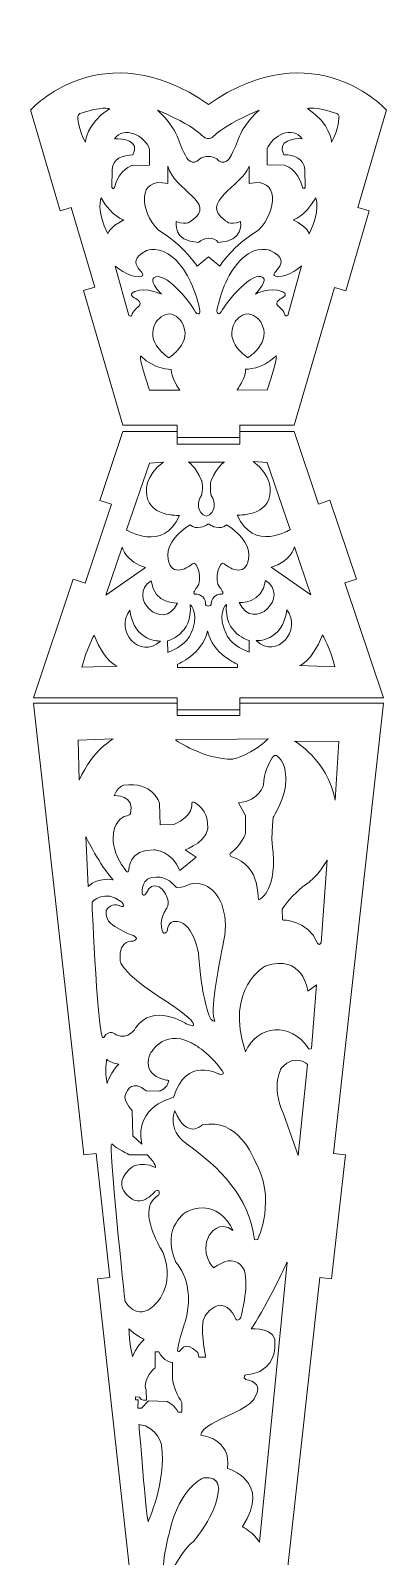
# Model space of a CAD drawing. Header units: centimetres. Extents: x -54.5 to 38.7, y -20.3 to 35.1.
# Drawn here: x -54.53 to -45.98, y -1.64 to 35.05 of the extents above; entities that cross this region are included whole.
import ezdxf

# ---------------------------------------------------------------- set-up
doc = ezdxf.new("R2010")
doc.units = ezdxf.units.CM
doc.header["$MEASUREMENT"] = 0
doc.layers.add('Layer 1', color=7, linetype='Continuous')

msp = doc.modelspace()

# ---------------------------------------------------------------- linework, layer by layer
at = {"layer": 'Layer 1', "color": 142, "lineweight": 9}
for points, knots in [([(-48.19738, 25.55977), (-48.19738, 25.55977), (-47.22578, 28.87541), (-47.22578, 28.87541), (-47.22578, 28.87541), (-47.22578, 28.87541), (-46.95276, 28.79447), (-46.95276, 28.79447), (-46.95276, 28.79447), (-46.95276, 28.79447), (-46.39033, 30.71378), (-46.39033, 30.71378), (-46.39033, 30.71378), (-46.39033, 30.71378), (-46.66331, 30.79491), (-46.66331, 30.79491), (-46.66331, 30.79491), (-46.66331, 30.79491), (-45.97546, 33.14224), (-45.97546, 33.14224), (-45.97546, 33.14224), (-45.97546, 33.14224), (-47.70485, 35.05252), (-50.25433, 33.27737), (-50.25433, 33.27737), (-52.80382, 35.05252), (-54.53319, 33.14224), (-54.53319, 33.14224), (-54.53319, 33.14224), (-54.53319, 33.14224), (-53.82281, 30.718), (-53.82281, 30.718), (-53.82281, 30.718), (-53.82281, 30.718), (-53.55344, 30.79806), (-53.55344, 30.79806), (-53.55344, 30.79806), (-53.55344, 30.79806), (-52.99096, 28.87855), (-52.99096, 28.87855), (-52.99096, 28.87855), (-52.99096, 28.87855), (-53.26038, 28.79868), (-53.26038, 28.79868), (-53.26038, 28.79868), (-53.26038, 28.79868), (-52.31128, 25.55977), (-52.31128, 25.55977), (-52.31128, 25.55977), (-52.31128, 25.55977), (-51.00432, 25.55977), (-51.00432, 25.55977), (-51.00432, 25.55977), (-51.00432, 25.55977), (-51.00432, 25.26977), (-51.00432, 25.26977), (-51.00432, 25.26977), (-51.00432, 25.26977), (-49.50432, 25.26977), (-49.50432, 25.26977), (-49.50432, 25.26977), (-49.50432, 25.26977), (-49.50432, 25.55977), (-49.50432, 25.55977), (-49.50432, 25.55977), (-49.50432, 25.55977), (-48.19738, 25.55977), (-48.19738, 25.55977)], [0, 0, 0, 0, 0.05555556, 0.05555556, 0.05555556, 0.05555556, 0.11111111, 0.11111111, 0.11111111, 0.11111111, 0.16666667, 0.16666667, 0.16666667, 0.16666667, 0.22222222, 0.22222222, 0.22222222, 0.22222222, 0.27777778, 0.27777778, 0.27777778, 0.27777778, 0.33333333, 0.33333333, 0.33333333, 0.33333333, 0.38888889, 0.38888889, 0.38888889, 0.38888889, 0.44444444, 0.44444444, 0.44444444, 0.44444444, 0.5, 0.5, 0.5, 0.5, 0.55555556, 0.55555556, 0.55555556, 0.55555556, 0.61111111, 0.61111111, 0.61111111, 0.61111111, 0.66666667, 0.66666667, 0.66666667, 0.66666667, 0.72222222, 0.72222222, 0.72222222, 0.72222222, 0.77777778, 0.77777778, 0.77777778, 0.77777778, 0.83333333, 0.83333333, 0.83333333, 0.83333333, 0.88888889, 0.88888889, 0.88888889, 0.88888889, 1, 1, 1, 1]), ([(-53.21479, 32.36741), (-53.21479, 32.36741), (-53.2041, 32.80121), (-52.63683, 33.17164), (-52.63683, 33.17164), (-52.63683, 33.17164), (-52.8161, 33.23986), (-53.33787, 33.05465), (-53.33787, 33.05465), (-53.33787, 33.05465), (-53.37534, 33.06196), (-53.39674, 32.98154), (-53.39674, 32.98154), (-53.39674, 32.98154), (-53.39407, 32.66715), (-53.21479, 32.36741)], [0, 0, 0, 0, 0.2, 0.2, 0.2, 0.2, 0.4, 0.4, 0.4, 0.4, 0.6, 0.6, 0.6, 0.6, 1, 1, 1, 1]), ([(-50.25831, 32.45433), (-50.08381, 32.44948), (-50.21269, 32.63326), (-49.04004, 33.13944), (-49.04004, 33.13944), (-49.6036, 32.59504), (-49.49059, 32.40725), (-49.74644, 31.98297), (-49.74644, 31.98297), (-49.74644, 31.98297), (-49.88558, 31.76851), (-50.05683, 31.96835), (-50.05683, 31.96835), (-50.15654, 32.03905), (-50.36468, 32.04435), (-50.46191, 31.96835), (-50.46191, 31.96835), (-50.63315, 31.76851), (-50.7723, 31.98297), (-50.7723, 31.98297), (-50.7723, 31.98297), (-51.02815, 32.40725), (-50.91514, 32.59504), (-51.4787, 33.13944), (-51.4787, 33.13944), (-50.30605, 32.63326), (-50.44815, 32.45961), (-50.25831, 32.45433)], [0, 0, 0, 0, 0.125, 0.125, 0.125, 0.125, 0.25, 0.25, 0.25, 0.25, 0.375, 0.375, 0.375, 0.375, 0.5, 0.5, 0.5, 0.5, 0.625, 0.625, 0.625, 0.625, 0.75, 0.75, 0.75, 0.75, 1, 1, 1, 1]), ([(-47.29845, 32.37097), (-47.29845, 32.37097), (-47.30915, 32.80476), (-47.87642, 33.1752), (-47.87642, 33.1752), (-47.87642, 33.1752), (-47.69715, 33.24342), (-47.17537, 33.05821), (-47.17537, 33.05821), (-47.17537, 33.05821), (-47.13791, 33.06552), (-47.1165, 32.9851), (-47.1165, 32.9851), (-47.1165, 32.9851), (-47.11917, 32.67071), (-47.29845, 32.37097)], [0, 0, 0, 0, 0.2, 0.2, 0.2, 0.2, 0.4, 0.4, 0.4, 0.4, 0.6, 0.6, 0.6, 0.6, 1, 1, 1, 1]), ([(-52.5793, 31.27762), (-52.5793, 31.27762), (-52.57395, 31.70899), (-52.57395, 31.70899), (-52.57395, 31.70899), (-52.55007, 31.96712), (-52.32157, 32.06289), (-52.07226, 32.06054), (-52.07226, 32.06054), (-51.88374, 32.4061), (-52.33294, 32.46596), (-52.51238, 32.44678), (-52.51238, 32.44678), (-52.28014, 32.77082), (-51.79583, 32.53221), (-51.66952, 32.20064), (-51.66952, 32.20064), (-51.66952, 32.20064), (-51.66952, 31.81558), (-51.66952, 31.81558), (-51.66952, 31.81558), (-51.66952, 31.81558), (-52.08426, 31.81071), (-52.08426, 31.81071), (-52.08426, 31.81071), (-52.08426, 31.81071), (-52.40803, 31.72542), (-52.51773, 31.27943), (-52.51773, 31.27943), (-52.51773, 31.27943), (-52.54433, 31.21832), (-52.5793, 31.27762)], [0, 0, 0, 0, 0.11111111, 0.11111111, 0.11111111, 0.11111111, 0.22222222, 0.22222222, 0.22222222, 0.22222222, 0.33333333, 0.33333333, 0.33333333, 0.33333333, 0.44444444, 0.44444444, 0.44444444, 0.44444444, 0.55555556, 0.55555556, 0.55555556, 0.55555556, 0.66666667, 0.66666667, 0.66666667, 0.66666667, 0.77777778, 0.77777778, 0.77777778, 0.77777778, 1, 1, 1, 1]), ([(-47.93395, 31.28118), (-47.93395, 31.28118), (-47.9393, 31.71255), (-47.9393, 31.71255), (-47.9393, 31.71255), (-47.96317, 31.97068), (-48.19168, 32.06644), (-48.44099, 32.0641), (-48.44099, 32.0641), (-48.62951, 32.40966), (-48.18031, 32.46952), (-48.00087, 32.45034), (-48.00087, 32.45034), (-48.23311, 32.77438), (-48.71742, 32.53577), (-48.84373, 32.2042), (-48.84373, 32.2042), (-48.84373, 32.2042), (-48.84373, 31.81914), (-48.84373, 31.81914), (-48.84373, 31.81914), (-48.84373, 31.81914), (-48.42899, 31.81427), (-48.42899, 31.81427), (-48.42899, 31.81427), (-48.42899, 31.81427), (-48.10522, 31.72898), (-47.99552, 31.28299), (-47.99552, 31.28299), (-47.99552, 31.28299), (-47.96891, 31.22188), (-47.93395, 31.28118)], [0, 0, 0, 0, 0.11111111, 0.11111111, 0.11111111, 0.11111111, 0.22222222, 0.22222222, 0.22222222, 0.22222222, 0.33333333, 0.33333333, 0.33333333, 0.33333333, 0.44444444, 0.44444444, 0.44444444, 0.44444444, 0.55555556, 0.55555556, 0.55555556, 0.55555556, 0.66666667, 0.66666667, 0.66666667, 0.66666667, 0.77777778, 0.77777778, 0.77777778, 0.77777778, 1, 1, 1, 1]), ([(-50.49272, 29.95551), (-51.12956, 29.97988), (-51.02787, 30.45754), (-51.02787, 30.45754), (-51.02787, 30.45754), (-50.75493, 30.3503), (-50.65862, 30.48678), (-50.65862, 30.48678), (-50.65862, 30.48678), (-50.02994, 30.91026), (-51.07907, 31.19984), (-51.23258, 31.78819), (-51.23258, 31.78819), (-51.23258, 31.78819), (-51.23258, 31.37083), (-51.23258, 31.37083), (-51.23258, 31.37083), (-51.97479, 31.55415), (-51.91112, 30.71099), (-51.46007, 30.25224), (-51.46007, 30.25224), (-50.84464, 29.88667), (-50.52888, 29.38708), (-50.52888, 29.38708), (-50.52888, 29.38708), (-50.52888, 29.38708), (-50.25663, 29.60886), (-50.25663, 29.60886), (-50.25663, 29.60886), (-50.25663, 29.60886), (-49.98353, 29.38708), (-49.98353, 29.38708), (-49.98353, 29.38708), (-49.98353, 29.38708), (-49.66778, 29.88667), (-49.05235, 30.25224), (-49.05235, 30.25224), (-48.6013, 30.71099), (-48.5376, 31.55416), (-49.27984, 31.37083), (-49.27984, 31.37083), (-49.27984, 31.37083), (-49.27984, 31.78819), (-49.27984, 31.78819), (-49.27984, 31.78819), (-49.46575, 31.2982), (-50.49047, 30.9287), (-49.8538, 30.48678), (-49.8538, 30.48678), (-49.8538, 30.48678), (-49.75748, 30.3503), (-49.48455, 30.45754), (-49.48455, 30.45754), (-49.48455, 30.45754), (-49.38286, 29.97988), (-50.0197, 29.95551), (-50.0197, 29.95551), (-50.1061, 30.10287), (-50.38286, 30.07773), (-50.49272, 29.95551)], [0, 0, 0, 0, 0.0625, 0.0625, 0.0625, 0.0625, 0.125, 0.125, 0.125, 0.125, 0.1875, 0.1875, 0.1875, 0.1875, 0.25, 0.25, 0.25, 0.25, 0.3125, 0.3125, 0.3125, 0.3125, 0.375, 0.375, 0.375, 0.375, 0.4375, 0.4375, 0.4375, 0.4375, 0.5, 0.5, 0.5, 0.5, 0.5625, 0.5625, 0.5625, 0.5625, 0.625, 0.625, 0.625, 0.625, 0.6875, 0.6875, 0.6875, 0.6875, 0.75, 0.75, 0.75, 0.75, 0.8125, 0.8125, 0.8125, 0.8125, 0.875, 0.875, 0.875, 0.875, 1, 1, 1, 1]), ([(-52.29226, 30.4969), (-52.29226, 30.4969), (-52.55983, 30.55539), (-52.83811, 31.02818), (-52.83811, 31.02818), (-52.83811, 31.02818), (-52.95985, 30.71739), (-52.67621, 30.16418), (-52.67621, 30.16418), (-52.67621, 30.16418), (-52.65481, 30.31529), (-52.29226, 30.4969)], [0, 0, 0, 0, 0.25, 0.25, 0.25, 0.25, 0.5, 0.5, 0.5, 0.5, 1, 1, 1, 1]), ([(-48.22098, 30.50046), (-48.22098, 30.50046), (-47.95342, 30.55895), (-47.67513, 31.03174), (-47.67513, 31.03174), (-47.67513, 31.03174), (-47.5534, 30.72095), (-47.83704, 30.16774), (-47.83704, 30.16774), (-47.83704, 30.16774), (-47.85844, 30.31885), (-48.22098, 30.50046)], [0, 0, 0, 0, 0.25, 0.25, 0.25, 0.25, 0.5, 0.5, 0.5, 0.5, 1, 1, 1, 1]), ([(-52.16922, 28.19891), (-52.16922, 28.19891), (-52.49566, 29.38818), (-52.49566, 29.38818), (-52.49566, 29.38818), (-52.49566, 29.38818), (-52.19063, 29.12499), (-51.9284, 29.12986), (-51.9284, 29.12986), (-51.56605, 29.17039), (-52.39584, 29.44412), (-51.74376, 29.75987), (-51.74376, 29.75987), (-51.74376, 29.75987), (-51.42801, 29.89271), (-51.08552, 29.58077), (-51.08552, 29.58077), (-50.74302, 29.26883), (-50.545, 28.74123), (-50.45938, 28.31718), (-50.45938, 28.31718), (-50.45938, 28.31718), (-50.45936, 28.16607), (-50.5664, 28.28306), (-50.5664, 28.28306), (-50.69273, 28.54194), (-51.34027, 29.30274), (-51.56713, 29.10678), (-51.56713, 29.10678), (-51.56713, 29.10678), (-51.70627, 29.05317), (-51.38518, 28.71198), (-51.38518, 28.71198), (-51.38518, 28.71198), (-51.74967, 28.89585), (-52.02201, 28.77535), (-52.02201, 28.77535), (-52.02201, 28.77535), (-52.20396, 28.72172), (-52.03807, 28.62424), (-52.03807, 28.62424), (-52.03807, 28.62424), (-51.81332, 28.517), (-51.93105, 28.4244), (-51.93105, 28.4244), (-51.93105, 28.4244), (-52.09159, 28.29282), (-52.09694, 28.20995), (-52.09694, 28.20995), (-52.09694, 28.20995), (-52.12503, 28.16366), (-52.16922, 28.19891)], [0, 0, 0, 0, 0.07142857, 0.07142857, 0.07142857, 0.07142857, 0.14285714, 0.14285714, 0.14285714, 0.14285714, 0.21428571, 0.21428571, 0.21428571, 0.21428571, 0.28571429, 0.28571429, 0.28571429, 0.28571429, 0.35714286, 0.35714286, 0.35714286, 0.35714286, 0.42857143, 0.42857143, 0.42857143, 0.42857143, 0.5, 0.5, 0.5, 0.5, 0.57142857, 0.57142857, 0.57142857, 0.57142857, 0.64285714, 0.64285714, 0.64285714, 0.64285714, 0.71428571, 0.71428571, 0.71428571, 0.71428571, 0.78571429, 0.78571429, 0.78571429, 0.78571429, 0.85714286, 0.85714286, 0.85714286, 0.85714286, 1, 1, 1, 1]), ([(-48.34403, 28.20247), (-48.34403, 28.20247), (-48.01759, 29.39174), (-48.01759, 29.39174), (-48.01759, 29.39174), (-48.01759, 29.39174), (-48.32262, 29.12855), (-48.58485, 29.13342), (-48.58485, 29.13342), (-48.9472, 29.17395), (-48.11741, 29.44768), (-48.76949, 29.76343), (-48.76949, 29.76343), (-48.76949, 29.76343), (-49.08524, 29.89627), (-49.42773, 29.58433), (-49.42773, 29.58433), (-49.77023, 29.27239), (-49.96824, 28.74479), (-50.05387, 28.32074), (-50.05387, 28.32074), (-50.05387, 28.32074), (-50.05389, 28.16963), (-49.94685, 28.28661), (-49.94685, 28.28661), (-49.82052, 28.5455), (-49.17298, 29.3063), (-48.94612, 29.11034), (-48.94612, 29.11034), (-48.94612, 29.11034), (-48.80698, 29.05672), (-49.12807, 28.71554), (-49.12807, 28.71554), (-49.12807, 28.71554), (-48.76358, 28.89941), (-48.49123, 28.77891), (-48.49123, 28.77891), (-48.49123, 28.77891), (-48.30928, 28.72528), (-48.47518, 28.6278), (-48.47518, 28.6278), (-48.47518, 28.6278), (-48.69993, 28.52056), (-48.5822, 28.42796), (-48.5822, 28.42796), (-48.5822, 28.42796), (-48.42166, 28.29637), (-48.41631, 28.21351), (-48.41631, 28.21351), (-48.41631, 28.21351), (-48.38821, 28.16722), (-48.34403, 28.20247)], [0, 0, 0, 0, 0.07142857, 0.07142857, 0.07142857, 0.07142857, 0.14285714, 0.14285714, 0.14285714, 0.14285714, 0.21428571, 0.21428571, 0.21428571, 0.21428571, 0.28571429, 0.28571429, 0.28571429, 0.28571429, 0.35714286, 0.35714286, 0.35714286, 0.35714286, 0.42857143, 0.42857143, 0.42857143, 0.42857143, 0.5, 0.5, 0.5, 0.5, 0.57142857, 0.57142857, 0.57142857, 0.57142857, 0.64285714, 0.64285714, 0.64285714, 0.64285714, 0.71428571, 0.71428571, 0.71428571, 0.71428571, 0.78571429, 0.78571429, 0.78571429, 0.78571429, 0.85714286, 0.85714286, 0.85714286, 0.85714286, 1, 1, 1, 1]), ([(-51.20901, 28.23953), (-51.40166, 28.21273), (-51.51683, 28.04334), (-51.51683, 28.04334), (-51.51683, 28.04334), (-51.80581, 27.54618), (-51.20704, 27.18477), (-51.20704, 27.18477), (-51.20704, 27.18477), (-51.20704, 27.18477), (-50.6083, 27.54618), (-50.89728, 28.04334), (-50.89728, 28.04334), (-50.89728, 28.04334), (-51.01635, 28.23467), (-51.20901, 28.23953)], [0, 0, 0, 0, 0.2, 0.2, 0.2, 0.2, 0.4, 0.4, 0.4, 0.4, 0.6, 0.6, 0.6, 0.6, 1, 1, 1, 1]), ([(-49.30424, 28.24309), (-49.11159, 28.21628), (-48.99642, 28.0469), (-48.99642, 28.0469), (-48.99642, 28.0469), (-48.70744, 27.54974), (-49.30621, 27.18833), (-49.30621, 27.18833), (-49.30621, 27.18833), (-49.30621, 27.18833), (-49.90494, 27.54974), (-49.61597, 28.0469), (-49.61597, 28.0469), (-49.61597, 28.0469), (-49.49689, 28.23822), (-49.30424, 28.24309)], [0, 0, 0, 0, 0.2, 0.2, 0.2, 0.2, 0.4, 0.4, 0.4, 0.4, 0.6, 0.6, 0.6, 0.6, 1, 1, 1, 1]), ([(-51.1509, 26.90455), (-51.1509, 26.90455), (-51.55904, 26.89482), (-51.87478, 27.22138), (-51.87478, 27.22138), (-51.87478, 27.22138), (-51.97646, 27.31528), (-51.67143, 26.40383), (-51.67143, 26.40383), (-51.67143, 26.40383), (-50.94296, 26.40801), (-50.94296, 26.40801), (-50.94296, 26.40801), (-50.94296, 26.40801), (-51.16361, 26.69559), (-51.1509, 26.90455)], [0, 0, 0, 0, 0.2, 0.2, 0.2, 0.2, 0.4, 0.4, 0.4, 0.4, 0.6, 0.6, 0.6, 0.6, 1, 1, 1, 1]), ([(-49.36235, 26.90811), (-49.36235, 26.90811), (-48.95421, 26.89838), (-48.63846, 27.22494), (-48.63846, 27.22494), (-48.63846, 27.22494), (-48.53679, 27.31884), (-48.84182, 26.40739), (-48.84182, 26.40739), (-48.84182, 26.40739), (-49.57029, 26.41157), (-49.57029, 26.41157), (-49.57029, 26.41157), (-49.57029, 26.41157), (-49.34964, 26.69914), (-49.36235, 26.90811)], [0, 0, 0, 0, 0.2, 0.2, 0.2, 0.2, 0.4, 0.4, 0.4, 0.4, 0.6, 0.6, 0.6, 0.6, 1, 1, 1, 1]), ([(-46.0475, 19.01056), (-46.0475, 19.01056), (-46.97418, 21.7687), (-46.97418, 21.7687), (-46.97418, 21.7687), (-46.97418, 21.7687), (-46.7001, 21.8603), (-46.7001, 21.8603), (-46.7001, 21.8603), (-46.7001, 21.8603), (-47.33657, 23.75639), (-47.33657, 23.75639), (-47.33657, 23.75639), (-47.33657, 23.75639), (-47.61114, 23.6645), (-47.61114, 23.6645), (-47.61114, 23.6645), (-47.61114, 23.6645), (-48.19697, 25.40815), (-48.19697, 25.40815), (-48.19697, 25.40815), (-48.19697, 25.40815), (-49.50432, 25.40815), (-49.50432, 25.40815), (-49.50432, 25.40815), (-49.50432, 25.40815), (-49.50432, 25.1102), (-49.50432, 25.1102), (-49.50432, 25.1102), (-49.50432, 25.1102), (-51.00432, 25.1102), (-51.00432, 25.1102), (-51.00432, 25.1102), (-51.00432, 25.1102), (-51.00432, 25.40815), (-51.00432, 25.40815), (-51.00432, 25.40815), (-51.00432, 25.40815), (-52.31167, 25.40815), (-52.31167, 25.40815), (-52.31167, 25.40815), (-52.31167, 25.40815), (-52.86705, 23.75516), (-52.86705, 23.75516), (-52.86705, 23.75516), (-52.86705, 23.75516), (-52.58292, 23.66007), (-52.58292, 23.66007), (-52.58292, 23.66007), (-52.58292, 23.66007), (-53.21983, 21.76426), (-53.21983, 21.76426), (-53.21983, 21.76426), (-53.21983, 21.76426), (-53.50404, 21.85925), (-53.50404, 21.85925), (-53.50404, 21.85925), (-53.50404, 21.85925), (-54.46115, 19.01056), (-54.46115, 19.01056), (-54.46115, 19.01056), (-54.46115, 19.01056), (-51.00432, 19.01056), (-51.00432, 19.01056), (-51.00432, 19.01056), (-51.00432, 19.01056), (-51.00432, 18.71656), (-51.00432, 18.71656), (-51.00432, 18.71656), (-51.00432, 18.71656), (-49.50432, 18.71656), (-49.50432, 18.71656), (-49.50432, 18.71656), (-49.50432, 18.71656), (-49.50432, 19.01056), (-49.50432, 19.01056), (-49.50432, 19.01056), (-49.50432, 19.01056), (-46.0475, 19.01056), (-46.0475, 19.01056)], [0, 0, 0, 0, 0.04761905, 0.04761905, 0.04761905, 0.04761905, 0.0952381, 0.0952381, 0.0952381, 0.0952381, 0.14285714, 0.14285714, 0.14285714, 0.14285714, 0.19047619, 0.19047619, 0.19047619, 0.19047619, 0.23809524, 0.23809524, 0.23809524, 0.23809524, 0.28571429, 0.28571429, 0.28571429, 0.28571429, 0.33333333, 0.33333333, 0.33333333, 0.33333333, 0.38095238, 0.38095238, 0.38095238, 0.38095238, 0.42857143, 0.42857143, 0.42857143, 0.42857143, 0.47619048, 0.47619048, 0.47619048, 0.47619048, 0.52380952, 0.52380952, 0.52380952, 0.52380952, 0.57142857, 0.57142857, 0.57142857, 0.57142857, 0.61904762, 0.61904762, 0.61904762, 0.61904762, 0.66666667, 0.66666667, 0.66666667, 0.66666667, 0.71428571, 0.71428571, 0.71428571, 0.71428571, 0.76190476, 0.76190476, 0.76190476, 0.76190476, 0.80952381, 0.80952381, 0.80952381, 0.80952381, 0.85714286, 0.85714286, 0.85714286, 0.85714286, 0.9047619, 0.9047619, 0.9047619, 0.9047619, 1, 1, 1, 1]), ([(-52.2251, 23.0433), (-52.2251, 23.0433), (-51.33991, 22.48909), (-50.94915, 23.39255), (-50.94915, 23.39255), (-50.94915, 23.39255), (-51.74661, 23.34699), (-51.74661, 23.97714), (-51.74661, 23.97714), (-51.74661, 23.97714), (-51.79244, 24.34165), (-51.33789, 24.6757), (-51.33789, 24.6757), (-51.33789, 24.6757), (-51.67283, 24.65293), (-51.67283, 24.65293), (-51.67283, 24.65293), (-51.67283, 24.65293), (-52.2251, 23.0433), (-52.2251, 23.0433)], [0, 0, 0, 0, 0.16666667, 0.16666667, 0.16666667, 0.16666667, 0.33333333, 0.33333333, 0.33333333, 0.33333333, 0.5, 0.5, 0.5, 0.5, 0.66666667, 0.66666667, 0.66666667, 0.66666667, 1, 1, 1, 1]), ([(-50.30513, 23.37194), (-50.08087, 23.45027), (-50.06893, 23.70601), (-50.1915, 23.86905), (-50.1915, 23.86905), (-50.23297, 24.14237), (-50.1915, 24.23044), (-50.1915, 24.23044), (-50.1915, 24.23044), (-50.04795, 24.59183), (-49.86613, 24.67686), (-49.86613, 24.67686), (-49.86613, 24.67686), (-49.86613, 24.67686), (-50.74495, 24.67686), (-50.74495, 24.67686), (-50.74495, 24.67686), (-50.74495, 24.67686), (-50.56313, 24.59183), (-50.41958, 24.23044), (-50.41958, 24.23044), (-50.41958, 24.23044), (-50.37812, 24.14237), (-50.41958, 23.86905), (-50.41958, 23.86905), (-50.54216, 23.70601), (-50.5294, 23.45027), (-50.30513, 23.37194)], [0, 0, 0, 0, 0.125, 0.125, 0.125, 0.125, 0.25, 0.25, 0.25, 0.25, 0.375, 0.375, 0.375, 0.375, 0.5, 0.5, 0.5, 0.5, 0.625, 0.625, 0.625, 0.625, 0.75, 0.75, 0.75, 0.75, 1, 1, 1, 1]), ([(-48.29076, 23.05317), (-48.29076, 23.05317), (-49.17594, 22.49897), (-49.56671, 23.40242), (-49.56671, 23.40242), (-49.56671, 23.40242), (-48.76924, 23.35686), (-48.76924, 23.98701), (-48.76924, 23.98701), (-48.76924, 23.98701), (-48.72342, 24.35152), (-49.17797, 24.68557), (-49.17797, 24.68557), (-49.17797, 24.68557), (-48.84303, 24.6628), (-48.84303, 24.6628), (-48.84303, 24.6628), (-48.84303, 24.6628), (-48.29076, 23.05317), (-48.29076, 23.05317)], [0, 0, 0, 0, 0.16666667, 0.16666667, 0.16666667, 0.16666667, 0.33333333, 0.33333333, 0.33333333, 0.33333333, 0.5, 0.5, 0.5, 0.5, 0.66666667, 0.66666667, 0.66666667, 0.66666667, 1, 1, 1, 1]), ([(-50.18631, 21.27823), (-50.18631, 21.47867), (-49.97897, 21.49688), (-49.97897, 21.49688), (-49.97897, 21.49688), (-49.82267, 21.48777), (-49.98215, 21.66088), (-49.98215, 21.66088), (-49.98215, 21.66088), (-50.13596, 21.84012), (-49.98566, 22.33257), (-49.87436, 22.23044), (-49.87436, 22.23044), (-49.73969, 22.10689), (-49.30224, 21.88305), (-49.28417, 22.43975), (-49.28417, 22.43975), (-49.27529, 22.71328), (-49.54403, 23.00369), (-49.81788, 23.16716), (-49.81788, 23.16716), (-49.96462, 23.02139), (-50.21024, 23.15804), (-50.21024, 23.15804), (-50.21024, 23.15804), (-50.21024, 23.15804), (-50.25092, 23.22599), (-50.30493, 23.15804), (-50.30493, 23.15804), (-50.30493, 23.15804), (-50.55055, 23.02139), (-50.69728, 23.16716), (-50.69728, 23.16716), (-50.97114, 23.00369), (-51.23988, 22.71328), (-51.231, 22.43975), (-51.231, 22.43975), (-51.21292, 21.88305), (-50.77548, 22.10689), (-50.64081, 22.23044), (-50.64081, 22.23044), (-50.52951, 22.33257), (-50.37921, 21.84012), (-50.53302, 21.66088), (-50.53302, 21.66088), (-50.53302, 21.66088), (-50.6925, 21.48777), (-50.5362, 21.49688), (-50.5362, 21.49688), (-50.5362, 21.49688), (-50.32886, 21.47867), (-50.32886, 21.27823), (-50.32886, 21.27823), (-50.34775, 21.1883), (-50.16754, 21.18888), (-50.18631, 21.27823)], [0, 0, 0, 0, 0.06666667, 0.06666667, 0.06666667, 0.06666667, 0.13333333, 0.13333333, 0.13333333, 0.13333333, 0.2, 0.2, 0.2, 0.2, 0.26666667, 0.26666667, 0.26666667, 0.26666667, 0.33333333, 0.33333333, 0.33333333, 0.33333333, 0.4, 0.4, 0.4, 0.4, 0.46666667, 0.46666667, 0.46666667, 0.46666667, 0.53333333, 0.53333333, 0.53333333, 0.53333333, 0.6, 0.6, 0.6, 0.6, 0.66666667, 0.66666667, 0.66666667, 0.66666667, 0.73333333, 0.73333333, 0.73333333, 0.73333333, 0.8, 0.8, 0.8, 0.8, 0.86666667, 0.86666667, 0.86666667, 0.86666667, 1, 1, 1, 1]), ([(-52.72351, 21.47172), (-52.72351, 21.47172), (-52.32877, 22.62573), (-52.32877, 22.62573), (-52.32877, 22.62573), (-52.32877, 22.62573), (-52.23308, 22.2575), (-51.76655, 22.13982), (-51.76655, 22.13982), (-51.76655, 22.13982), (-52.72351, 21.47172), (-52.72351, 21.47172)], [0, 0, 0, 0, 0.25, 0.25, 0.25, 0.25, 0.5, 0.5, 0.5, 0.5, 1, 1, 1, 1]), ([(-47.79235, 21.4816), (-47.79235, 21.4816), (-48.18709, 22.6356), (-48.18709, 22.6356), (-48.18709, 22.6356), (-48.18709, 22.6356), (-48.28278, 22.26737), (-48.7493, 22.1497), (-48.7493, 22.1497), (-48.7493, 22.1497), (-47.79235, 21.4816), (-47.79235, 21.4816)], [0, 0, 0, 0, 0.25, 0.25, 0.25, 0.25, 0.5, 0.5, 0.5, 0.5, 1, 1, 1, 1]), ([(-51.0006, 21.28613), (-51.0006, 21.28613), (-51.56119, 21.2441), (-51.63296, 21.82109), (-51.63296, 21.82109), (-52.23121, 21.44487), (-51.3544, 20.54673), (-51.0006, 21.28613)], [0, 0, 0, 0, 0.33333333, 0.33333333, 0.33333333, 0.33333333, 1, 1, 1, 1]), ([(-49.51525, 21.296), (-49.51525, 21.296), (-48.95467, 21.25397), (-48.8829, 21.83096), (-48.8829, 21.83096), (-48.28465, 21.45474), (-49.16145, 20.5566), (-49.51525, 21.296)], [0, 0, 0, 0, 0.33333333, 0.33333333, 0.33333333, 0.33333333, 1, 1, 1, 1]), ([(-51.40811, 20.37314), (-51.40811, 20.37314), (-52.0429, 20.32758), (-52.14498, 21.11413), (-52.14498, 21.11413), (-52.51823, 20.63406), (-51.90767, 19.90294), (-51.40811, 20.37314)], [0, 0, 0, 0, 0.33333333, 0.33333333, 0.33333333, 0.33333333, 1, 1, 1, 1]), ([(-51.23585, 20.09677), (-51.23585, 20.09677), (-51.24223, 20.37616), (-51.24223, 20.37616), (-51.24223, 20.37616), (-51.24223, 20.37616), (-50.63298, 20.52194), (-50.69358, 21.2447), (-50.69358, 21.2447), (-50.69358, 21.2447), (-50.42881, 21.01087), (-50.71909, 20.46727), (-50.71909, 20.46727), (-50.71909, 20.46727), (-50.86902, 20.22736), (-51.23585, 20.09677)], [0, 0, 0, 0, 0.2, 0.2, 0.2, 0.2, 0.4, 0.4, 0.4, 0.4, 0.6, 0.6, 0.6, 0.6, 1, 1, 1, 1]), ([(-49.28, 20.10664), (-49.28, 20.10664), (-49.27362, 20.38603), (-49.27362, 20.38603), (-49.27362, 20.38603), (-49.27362, 20.38603), (-49.88288, 20.53181), (-49.82227, 21.25458), (-49.82227, 21.25458), (-49.82227, 21.25458), (-50.08705, 21.02074), (-49.79676, 20.47714), (-49.79676, 20.47714), (-49.79676, 20.47714), (-49.64683, 20.23723), (-49.28, 20.10664)], [0, 0, 0, 0, 0.2, 0.2, 0.2, 0.2, 0.4, 0.4, 0.4, 0.4, 0.6, 0.6, 0.6, 0.6, 1, 1, 1, 1]), ([(-49.10774, 20.38301), (-49.10774, 20.38301), (-48.47295, 20.33745), (-48.37087, 21.124), (-48.37087, 21.124), (-47.99763, 20.64393), (-48.60818, 19.91281), (-49.10774, 20.38301)], [0, 0, 0, 0, 0.33333333, 0.33333333, 0.33333333, 0.33333333, 1, 1, 1, 1]), ([(-50.27724, 20.62085), (-50.15067, 20.04166), (-49.55756, 19.81691), (-49.55756, 19.81691), (-49.55756, 19.81691), (-49.55756, 19.81691), (-49.55756, 19.73312), (-49.55756, 19.73312), (-49.55756, 19.73312), (-49.55756, 19.73312), (-50.27813, 19.73408), (-50.27813, 19.73408), (-50.27813, 19.73408), (-50.27813, 19.73408), (-50.99744, 19.73312), (-50.99744, 19.73312), (-50.99744, 19.73312), (-50.99744, 19.73312), (-50.99744, 19.81691), (-50.99744, 19.81691), (-50.99744, 19.81691), (-50.99744, 19.81691), (-50.4038, 20.04166), (-50.27724, 20.62085)], [0, 0, 0, 0, 0.14285714, 0.14285714, 0.14285714, 0.14285714, 0.28571429, 0.28571429, 0.28571429, 0.28571429, 0.42857143, 0.42857143, 0.42857143, 0.42857143, 0.57142857, 0.57142857, 0.57142857, 0.57142857, 0.71428571, 0.71428571, 0.71428571, 0.71428571, 1, 1, 1, 1]), ([(-53.29767, 19.7407), (-53.29767, 19.7407), (-52.45237, 19.77107), (-52.45237, 19.77107), (-52.45237, 19.77107), (-52.45237, 19.77107), (-52.73944, 19.84698), (-53.00261, 20.51509), (-53.00261, 20.51509), (-53.00261, 20.51509), (-53.194, 20.17345), (-53.29767, 19.7407)], [0, 0, 0, 0, 0.25, 0.25, 0.25, 0.25, 0.5, 0.5, 0.5, 0.5, 1, 1, 1, 1]), ([(-47.21818, 19.75057), (-47.21818, 19.75057), (-48.06349, 19.78094), (-48.06349, 19.78094), (-48.06349, 19.78094), (-48.06349, 19.78094), (-47.77642, 19.85685), (-47.51325, 20.52497), (-47.51325, 20.52497), (-47.51325, 20.52497), (-47.32185, 20.18332), (-47.21818, 19.75057)], [0, 0, 0, 0, 0.25, 0.25, 0.25, 0.25, 0.5, 0.5, 0.5, 0.5, 1, 1, 1, 1]), ([(-52.92278, 5.03877), (-52.92278, 5.03877), (-52.62397, 5.07169), (-52.62397, 5.07169), (-52.62397, 5.07169), (-52.62397, 5.07169), (-52.95411, 8.05347), (-52.95411, 8.05347), (-52.95411, 8.05347), (-52.95411, 8.05347), (-53.25291, 8.02046), (-53.25291, 8.02046), (-53.25291, 8.02046), (-53.25291, 8.02046), (-54.46121, 18.88167), (-54.46121, 18.88167), (-54.46121, 18.88167), (-54.46121, 18.88167), (-51.00432, 18.88167), (-51.00432, 18.88167), (-51.00432, 18.88167), (-51.00432, 18.88167), (-51.00432, 18.58167), (-51.00432, 18.58167), (-51.00432, 18.58167), (-51.00432, 18.58167), (-49.50432, 18.58167), (-49.50432, 18.58167), (-49.50432, 18.58167), (-49.50432, 18.58167), (-49.50432, 18.88167), (-49.50432, 18.88167), (-49.50432, 18.88167), (-49.50432, 18.88167), (-46.04744, 18.88167), (-46.04744, 18.88167), (-46.04744, 18.88167), (-46.04744, 18.88167), (-47.24652, 8.05174), (-47.24652, 8.05174), (-47.24652, 8.05174), (-47.24652, 8.05174), (-46.96341, 8.02046), (-46.96341, 8.02046), (-46.96341, 8.02046), (-46.96341, 8.02046), (-47.29354, 5.03877), (-47.29354, 5.03877), (-47.29354, 5.03877), (-47.29354, 5.03877), (-47.57666, 5.06996), (-47.57666, 5.06996), (-47.57666, 5.06996), (-47.57666, 5.06996), (-48.77894, -5.78891), (-48.77894, -5.78891), (-48.77894, -5.78891), (-48.77894, -5.78891), (-49.50432, -5.78904), (-49.50432, -5.78904), (-49.50432, -5.78904), (-49.50432, -5.78904), (-49.50432, -6.01239), (-49.50432, -6.01239), (-49.50432, -6.01239), (-49.50432, -6.01239), (-51.00432, -6.01239), (-51.00432, -6.01239), (-51.00432, -6.01239), (-51.00432, -6.01239), (-51.00432, -5.78931), (-51.00432, -5.78931), (-51.00432, -5.78931), (-51.00432, -5.78931), (-51.72582, -5.78944), (-51.72582, -5.78944), (-51.72582, -5.78944), (-51.72582, -5.78944), (-52.92278, 5.03877), (-52.92278, 5.03877)], [0, 0, 0, 0, 0.04761905, 0.04761905, 0.04761905, 0.04761905, 0.0952381, 0.0952381, 0.0952381, 0.0952381, 0.14285714, 0.14285714, 0.14285714, 0.14285714, 0.19047619, 0.19047619, 0.19047619, 0.19047619, 0.23809524, 0.23809524, 0.23809524, 0.23809524, 0.28571429, 0.28571429, 0.28571429, 0.28571429, 0.33333333, 0.33333333, 0.33333333, 0.33333333, 0.38095238, 0.38095238, 0.38095238, 0.38095238, 0.42857143, 0.42857143, 0.42857143, 0.42857143, 0.47619048, 0.47619048, 0.47619048, 0.47619048, 0.52380952, 0.52380952, 0.52380952, 0.52380952, 0.57142857, 0.57142857, 0.57142857, 0.57142857, 0.61904762, 0.61904762, 0.61904762, 0.61904762, 0.66666667, 0.66666667, 0.66666667, 0.66666667, 0.71428571, 0.71428571, 0.71428571, 0.71428571, 0.76190476, 0.76190476, 0.76190476, 0.76190476, 0.80952381, 0.80952381, 0.80952381, 0.80952381, 0.85714286, 0.85714286, 0.85714286, 0.85714286, 0.9047619, 0.9047619, 0.9047619, 0.9047619, 1, 1, 1, 1]), ([(-53.35974, 17.02898), (-53.35974, 17.02898), (-53.39121, 17.99191), (-53.39121, 17.99191), (-53.39121, 17.99191), (-53.39121, 17.99191), (-52.53527, 18.02338), (-52.53527, 18.02338), (-52.53527, 18.02338), (-52.53527, 18.02338), (-53.03248, 17.77163), (-53.35974, 17.02898)], [0, 0, 0, 0, 0.25, 0.25, 0.25, 0.25, 0.5, 0.5, 0.5, 0.5, 1, 1, 1, 1]), ([(-48.82204, 18.01867), (-48.82204, 18.01867), (-51.05001, 17.99351), (-51.05001, 17.99351), (-51.05001, 17.99351), (-51.05001, 17.99351), (-50.35139, 17.51517), (-49.66539, 17.53406), (-49.66539, 17.53406), (-49.66539, 17.53406), (-49.18077, 17.65364), (-48.82204, 18.01867)], [0, 0, 0, 0, 0.25, 0.25, 0.25, 0.25, 0.5, 0.5, 0.5, 0.5, 1, 1, 1, 1]), ([(-49.03777, 14.15674), (-49.03777, 14.15674), (-48.63496, 14.3078), (-48.6979, 15.28961), (-48.6979, 15.28961), (-48.6979, 15.28961), (-48.76711, 15.5917), (-48.69787, 16.13296), (-48.69787, 16.13296), (-48.69787, 16.13296), (-48.38317, 16.65534), (-48.39577, 17.03296), (-48.39577, 17.03296), (-48.39577, 17.03296), (-48.3784, 17.41689), (-48.56407, 17.57423), (-48.56407, 17.57423), (-48.56407, 17.57423), (-48.65533, 17.69066), (-48.72456, 17.56164), (-48.72456, 17.56164), (-48.7938, 17.43262), (-48.91966, 17.22179), (-48.9354, 16.91025), (-48.9354, 16.91025), (-48.9354, 16.91025), (-49.02036, 16.53264), (-49.53015, 16.48228), (-49.53015, 16.48228), (-49.53015, 16.48228), (-49.36652, 16.17702), (-49.36652, 16.17702), (-49.36652, 16.17702), (-49.36652, 16.17702), (-49.3665, 15.74277), (-49.3665, 15.74277), (-49.3665, 15.74277), (-49.3665, 15.74277), (-49.45777, 15.47213), (-49.71266, 15.28332), (-49.71266, 15.28332), (-49.71266, 15.28332), (-49.77561, 15.26757), (-49.71896, 15.18891), (-49.71896, 15.18891), (-48.93373, 14.97358), (-49.10504, 14.08024), (-49.03777, 14.15674)], [0, 0, 0, 0, 0.07692308, 0.07692308, 0.07692308, 0.07692308, 0.15384615, 0.15384615, 0.15384615, 0.15384615, 0.23076923, 0.23076923, 0.23076923, 0.23076923, 0.30769231, 0.30769231, 0.30769231, 0.30769231, 0.38461538, 0.38461538, 0.38461538, 0.38461538, 0.46153846, 0.46153846, 0.46153846, 0.46153846, 0.53846154, 0.53846154, 0.53846154, 0.53846154, 0.61538462, 0.61538462, 0.61538462, 0.61538462, 0.69230769, 0.69230769, 0.69230769, 0.69230769, 0.76923077, 0.76923077, 0.76923077, 0.76923077, 0.84615385, 0.84615385, 0.84615385, 0.84615385, 1, 1, 1, 1]), ([(-47.21085, 16.54596), (-47.21085, 16.54596), (-47.12274, 17.95575), (-47.12274, 17.95575), (-47.12274, 17.95575), (-47.12274, 17.95575), (-48.19266, 17.96833), (-48.19266, 17.96833), (-48.19266, 17.96833), (-48.19266, 17.96833), (-47.39966, 17.53406), (-47.21085, 16.54596)], [0, 0, 0, 0, 0.25, 0.25, 0.25, 0.25, 0.5, 0.5, 0.5, 0.5, 1, 1, 1, 1]), ([(-52.16709, 14.86707), (-52.16709, 14.86707), (-52.17653, 15.37056), (-51.5566, 15.35168), (-51.5566, 15.35168), (-51.5566, 15.35168), (-51.11603, 15.31707), (-50.94611, 14.85449), (-50.94611, 14.85449), (-50.94611, 14.85449), (-50.55275, 15.17861), (-50.55275, 15.17861), (-50.55275, 15.17861), (-50.55275, 15.17861), (-50.81709, 15.35168), (-50.81709, 15.35168), (-50.81709, 15.35168), (-50.81709, 15.35168), (-50.18455, 15.57199), (-50.27581, 16.00624), (-50.27581, 16.00624), (-50.27581, 16.00624), (-50.29156, 16.32092), (-50.58106, 16.48771), (-50.58106, 16.48771), (-50.58106, 16.48771), (-50.6589, 16.52395), (-50.65419, 16.47045), (-50.65419, 16.47045), (-50.65419, 16.47045), (-50.59909, 16.16599), (-51.08685, 15.96458), (-51.08685, 15.96458), (-51.08685, 15.96458), (-51.41728, 15.952), (-51.41728, 15.952), (-51.41728, 15.952), (-51.41728, 15.952), (-51.42984, 16.46806), (-51.42984, 16.46806), (-51.42984, 16.46806), (-51.42984, 16.46806), (-51.59033, 17.01562), (-52.29208, 16.90548), (-52.29208, 16.90548), (-52.29208, 16.90548), (-52.44943, 16.86142), (-52.52181, 16.65688), (-52.52181, 16.65688), (-52.52181, 16.65688), (-52.01437, 16.68444), (-52.12766, 16.2187), (-52.12766, 16.2187), (-52.12766, 16.2187), (-52.1631, 16.16563), (-52.28897, 16.15305), (-52.28897, 16.15305), (-52.28897, 16.15305), (-52.56119, 16.00986), (-52.54859, 15.62595), (-52.54859, 15.62595), (-52.54859, 15.62595), (-52.5659, 15.25776), (-52.24177, 14.85181), (-52.24177, 14.85181), (-52.24177, 14.85181), (-52.17883, 14.7637), (-52.16709, 14.86707)], [0, 0, 0, 0, 0.05555556, 0.05555556, 0.05555556, 0.05555556, 0.11111111, 0.11111111, 0.11111111, 0.11111111, 0.16666667, 0.16666667, 0.16666667, 0.16666667, 0.22222222, 0.22222222, 0.22222222, 0.22222222, 0.27777778, 0.27777778, 0.27777778, 0.27777778, 0.33333333, 0.33333333, 0.33333333, 0.33333333, 0.38888889, 0.38888889, 0.38888889, 0.38888889, 0.44444444, 0.44444444, 0.44444444, 0.44444444, 0.5, 0.5, 0.5, 0.5, 0.55555556, 0.55555556, 0.55555556, 0.55555556, 0.61111111, 0.61111111, 0.61111111, 0.61111111, 0.66666667, 0.66666667, 0.66666667, 0.66666667, 0.72222222, 0.72222222, 0.72222222, 0.72222222, 0.77777778, 0.77777778, 0.77777778, 0.77777778, 0.83333333, 0.83333333, 0.83333333, 0.83333333, 0.88888889, 0.88888889, 0.88888889, 0.88888889, 1, 1, 1, 1]), ([(-53.14687, 14.47396), (-53.14687, 14.47396), (-53.2025, 15.66498), (-53.2025, 15.66498), (-53.2025, 15.66498), (-53.2025, 15.66498), (-52.86523, 14.97136), (-52.54537, 14.63069), (-52.54537, 14.63069), (-52.54537, 14.63069), (-52.9025, 14.70779), (-53.14687, 14.47396)], [0, 0, 0, 0, 0.25, 0.25, 0.25, 0.25, 0.5, 0.5, 0.5, 0.5, 1, 1, 1, 1]), ([(-47.54889, 13.11935), (-47.54889, 13.11935), (-47.39782, 15.11446), (-47.39782, 15.11446), (-47.39782, 15.11446), (-47.39782, 15.11446), (-47.63067, 14.67388), (-47.94536, 14.49767), (-47.94536, 14.49767), (-47.94536, 14.49767), (-48.28837, 14.23491), (-48.48033, 13.92651), (-48.48033, 13.92651), (-48.48033, 13.92651), (-48.47404, 13.66531), (-48.47404, 13.66531), (-48.47404, 13.66531), (-48.47404, 13.66531), (-47.86353, 13.66847), (-47.6401, 13.12406), (-47.6401, 13.12406), (-47.6401, 13.12406), (-47.59915, 13.01708), (-47.54889, 13.11935)], [0, 0, 0, 0, 0.14285714, 0.14285714, 0.14285714, 0.14285714, 0.28571429, 0.28571429, 0.28571429, 0.28571429, 0.42857143, 0.42857143, 0.42857143, 0.42857143, 0.57142857, 0.57142857, 0.57142857, 0.57142857, 0.71428571, 0.71428571, 0.71428571, 0.71428571, 1, 1, 1, 1]), ([(-50.23955, 11.36251), (-50.23955, 11.36251), (-50.43623, 11.88962), (-50.4913, 12.84153), (-50.4913, 12.84153), (-50.4913, 12.84153), (-50.63289, 13.69118), (-51.08132, 13.62824), (-51.08132, 13.62824), (-51.08132, 13.62824), (-51.2072, 13.64791), (-51.24655, 13.4001), (-51.24655, 13.4001), (-51.24655, 13.4001), (-51.32522, 13.28209), (-51.36849, 13.40404), (-51.36849, 13.40404), (-51.36849, 13.40404), (-51.45895, 13.68332), (-51.26227, 13.94293), (-51.26227, 13.94293), (-51.26227, 13.94293), (-51.12853, 14.10027), (-51.36061, 14.39529), (-51.36061, 14.39529), (-51.36061, 14.39529), (-51.59662, 14.65098), (-51.7461, 14.31663), (-51.7461, 14.31663), (-51.7461, 14.31663), (-51.81691, 14.19076), (-51.85231, 14.31663), (-51.85231, 14.31663), (-51.85231, 14.31663), (-51.87984, 14.71785), (-51.51402, 14.69818), (-51.51402, 14.69818), (-51.51402, 14.69818), (-51.2426, 14.72572), (-51.02626, 14.44643), (-51.02626, 14.44643), (-51.02626, 14.44643), (-50.91219, 14.45037), (-50.91219, 14.45037), (-50.91219, 14.45037), (-50.76987, 14.45528), (-50.68679, 14.63093), (-50.34589, 14.50098), (-50.34589, 14.50098), (-49.99958, 14.36897), (-49.75549, 13.84913), (-49.88419, 13.17983), (-49.88419, 13.17983), (-50.02273, 12.45938), (-50.22838, 11.45306), (-50.10155, 11.23109), (-50.10155, 11.23109), (-50.10155, 11.23109), (-50.1865, 11.2169), (-50.23955, 11.36251)], [0, 0, 0, 0, 0.0625, 0.0625, 0.0625, 0.0625, 0.125, 0.125, 0.125, 0.125, 0.1875, 0.1875, 0.1875, 0.1875, 0.25, 0.25, 0.25, 0.25, 0.3125, 0.3125, 0.3125, 0.3125, 0.375, 0.375, 0.375, 0.375, 0.4375, 0.4375, 0.4375, 0.4375, 0.5, 0.5, 0.5, 0.5, 0.5625, 0.5625, 0.5625, 0.5625, 0.625, 0.625, 0.625, 0.625, 0.6875, 0.6875, 0.6875, 0.6875, 0.75, 0.75, 0.75, 0.75, 0.8125, 0.8125, 0.8125, 0.8125, 0.875, 0.875, 0.875, 0.875, 1, 1, 1, 1]), ([(-50.7904, 11.1718), (-50.7904, 11.1718), (-51.59678, 11.69103), (-52.00587, 11.06953), (-52.00587, 11.06953), (-52.00587, 11.06953), (-52.17107, 10.77059), (-52.47788, 10.90433), (-52.47788, 10.90433), (-52.47788, 10.90433), (-52.63524, 11.06558), (-52.77291, 10.84138), (-52.77291, 10.84138), (-52.91059, 10.61717), (-53.05421, 14.09052), (-53.05421, 14.09052), (-53.05421, 14.09052), (-53.05421, 14.09052), (-52.75526, 14.43274), (-52.3383, 14.09446), (-52.3383, 14.09446), (-52.3383, 14.09446), (-52.21637, 13.93317), (-52.40124, 14.01184), (-52.40124, 14.01184), (-52.40124, 14.01184), (-52.59004, 14.10231), (-52.71198, 13.89384), (-52.71198, 13.89384), (-52.71198, 13.89384), (-52.74344, 13.63422), (-52.55071, 13.54375), (-52.55071, 13.54375), (-52.55071, 13.54375), (-52.26355, 13.34113), (-52.05703, 13.29), (-52.05703, 13.29), (-52.05703, 13.29), (-51.89574, 13.21919), (-52.06489, 13.15232), (-52.06489, 13.15232), (-52.06489, 13.15232), (-52.41102, 13.21919), (-52.37955, 12.70783), (-52.37955, 12.70783), (-52.37955, 12.70783), (-52.45033, 12.44824), (-51.22306, 11.67725), (-51.22306, 11.67725), (-51.22306, 11.67725), (-50.84347, 11.42943), (-50.67039, 11.25242), (-50.67039, 11.25242), (-50.67039, 11.25242), (-50.47372, 11.02428), (-50.7904, 11.1718)], [0, 0, 0, 0, 0.06666667, 0.06666667, 0.06666667, 0.06666667, 0.13333333, 0.13333333, 0.13333333, 0.13333333, 0.2, 0.2, 0.2, 0.2, 0.26666667, 0.26666667, 0.26666667, 0.26666667, 0.33333333, 0.33333333, 0.33333333, 0.33333333, 0.4, 0.4, 0.4, 0.4, 0.46666667, 0.46666667, 0.46666667, 0.46666667, 0.53333333, 0.53333333, 0.53333333, 0.53333333, 0.6, 0.6, 0.6, 0.6, 0.66666667, 0.66666667, 0.66666667, 0.66666667, 0.73333333, 0.73333333, 0.73333333, 0.73333333, 0.8, 0.8, 0.8, 0.8, 0.86666667, 0.86666667, 0.86666667, 0.86666667, 1, 1, 1, 1]), ([(-47.7793, 10.5728), (-47.7793, 10.5728), (-47.66131, 12.10688), (-47.66131, 12.10688), (-47.66131, 12.10688), (-47.66131, 12.10688), (-47.86585, 11.9574), (-47.86585, 11.9574), (-47.86585, 11.9574), (-47.86585, 11.9574), (-47.98386, 12.87786), (-48.88857, 12.5553), (-48.88857, 12.5553), (-48.88857, 12.5553), (-49.87102, 12.04293), (-49.36753, 10.49311), (-49.36753, 10.49311), (-49.09057, 11.15271), (-48.25995, 11.20885), (-47.86097, 10.58751), (-47.86097, 10.58751), (-47.86097, 10.58751), (-47.8413, 10.54032), (-47.7793, 10.5728)], [0, 0, 0, 0, 0.14285714, 0.14285714, 0.14285714, 0.14285714, 0.28571429, 0.28571429, 0.28571429, 0.28571429, 0.42857143, 0.42857143, 0.42857143, 0.42857143, 0.57142857, 0.57142857, 0.57142857, 0.57142857, 0.71428571, 0.71428571, 0.71428571, 0.71428571, 1, 1, 1, 1]), ([(-49.99584, 9.95826), (-49.99584, 9.95826), (-50.80221, 10.41063), (-51.09329, 9.39577), (-51.09329, 9.39577), (-51.09329, 9.39577), (-52.04132, 9.21091), (-51.86037, 8.27471), (-51.86037, 8.27471), (-51.86037, 8.27471), (-52.07277, 8.47532), (-52.07277, 8.47532), (-52.07277, 8.47532), (-52.07277, 8.47532), (-52.08849, 9.08109), (-52.08849, 9.08109), (-52.08849, 9.08109), (-52.08849, 9.08109), (-52.37958, 9.37613), (-52.21045, 9.54921), (-52.21045, 9.54921), (-52.21045, 9.54921), (-52.083, 9.84449), (-51.75021, 9.55707), (-51.75021, 9.55707), (-51.75021, 9.55707), (-51.42373, 9.55314), (-51.42373, 9.55314), (-51.42373, 9.55314), (-51.42373, 9.55314), (-51.25065, 9.5964), (-51.20738, 9.80882), (-51.20738, 9.80882), (-51.20738, 9.80882), (-51.86034, 9.85995), (-51.67153, 10.41851), (-51.67153, 10.41851), (-51.67153, 10.41851), (-51.35685, 11.06361), (-50.68027, 10.71746), (-50.68027, 10.71746), (-50.68027, 10.71746), (-50.25546, 10.51293), (-49.92504, 10.0409), (-49.92504, 10.0409), (-49.92504, 10.0409), (-49.82865, 9.91895), (-49.99584, 9.95826)], [0, 0, 0, 0, 0.07692308, 0.07692308, 0.07692308, 0.07692308, 0.15384615, 0.15384615, 0.15384615, 0.15384615, 0.23076923, 0.23076923, 0.23076923, 0.23076923, 0.30769231, 0.30769231, 0.30769231, 0.30769231, 0.38461538, 0.38461538, 0.38461538, 0.38461538, 0.46153846, 0.46153846, 0.46153846, 0.46153846, 0.53846154, 0.53846154, 0.53846154, 0.53846154, 0.61538462, 0.61538462, 0.61538462, 0.61538462, 0.69230769, 0.69230769, 0.69230769, 0.69230769, 0.76923077, 0.76923077, 0.76923077, 0.76923077, 0.84615385, 0.84615385, 0.84615385, 0.84615385, 1, 1, 1, 1]), ([(-52.69424, 9.73604), (-52.69424, 9.73604), (-52.58409, 10.03891), (-52.41102, 10.19626), (-52.41102, 10.19626), (-52.41102, 10.19626), (-52.63916, 10.23559), (-52.7021, 10.3182), (-52.7021, 10.3182), (-52.7021, 10.3182), (-52.74931, 10.00353), (-52.69424, 9.73604)], [0, 0, 0, 0, 0.25, 0.25, 0.25, 0.25, 0.5, 0.5, 0.5, 0.5, 1, 1, 1, 1]), ([(-48.09993, 8.00618), (-48.09993, 8.00618), (-47.87175, 10.18931), (-47.87175, 10.18931), (-47.87175, 10.18931), (-47.87175, 10.18931), (-48.15498, 10.4804), (-48.49719, 10.11064), (-48.49719, 10.11064), (-48.49719, 10.11064), (-48.76859, 9.70939), (-48.45391, 9.00135), (-48.45391, 9.00135), (-48.45391, 9.00135), (-48.09993, 8.00618), (-48.09993, 8.00618)], [0, 0, 0, 0, 0.2, 0.2, 0.2, 0.2, 0.4, 0.4, 0.4, 0.4, 0.6, 0.6, 0.6, 0.6, 1, 1, 1, 1]), ([(-49.07479, 5.98028), (-49.07479, 5.98028), (-48.58823, 6.96706), (-49.16253, 7.91898), (-49.16253, 7.91898), (-49.16253, 7.91898), (-49.54015, 8.92597), (-50.40553, 8.73716), (-50.40553, 8.73716), (-50.40553, 8.73716), (-50.76742, 8.36347), (-51.06636, 9.07545), (-51.06636, 9.07545), (-51.06636, 9.07545), (-51.25519, 8.62312), (-50.79496, 8.2927), (-50.79496, 8.2927), (-49.99477, 7.72356), (-49.25926, 7.00166), (-49.15126, 5.97551), (-49.15126, 5.97551), (-49.15126, 5.97551), (-49.07479, 5.98028), (-49.07479, 5.98028)], [0, 0, 0, 0, 0.14285714, 0.14285714, 0.14285714, 0.14285714, 0.28571429, 0.28571429, 0.28571429, 0.28571429, 0.42857143, 0.42857143, 0.42857143, 0.42857143, 0.57142857, 0.57142857, 0.57142857, 0.57142857, 0.71428571, 0.71428571, 0.71428571, 0.71428571, 1, 1, 1, 1]), ([(-52.26425, 4.50556), (-52.26425, 4.50556), (-51.98891, 3.99418), (-51.56408, 4.39541), (-51.56408, 4.39541), (-51.56408, 4.39541), (-51.02912, 4.84384), (-51.3438, 5.66202), (-51.3438, 5.66202), (-51.3438, 5.66202), (-51.80006, 6.37793), (-51.66632, 6.79488), (-51.66632, 6.79488), (-51.66632, 6.79488), (-51.63486, 6.93256), (-51.44997, 7.05843), (-51.44997, 7.05843), (-51.44997, 7.05843), (-51.39884, 7.22364), (-51.53651, 7.14497), (-51.53651, 7.14497), (-51.53651, 7.14497), (-51.93379, 6.61001), (-52.29175, 7.15284), (-52.29175, 7.15284), (-52.29175, 7.15284), (-52.47273, 7.38984), (-52.14231, 7.68092), (-52.14231, 7.68092), (-52.14231, 7.68092), (-51.9299, 7.9071), (-51.53065, 7.71239), (-51.53065, 7.71239), (-51.53065, 7.71239), (-51.48141, 7.76156), (-51.72922, 8.01921), (-51.72922, 8.01921), (-51.72922, 8.01921), (-52.16192, 8.02117), (-52.16192, 8.02117), (-52.16192, 8.02117), (-52.16192, 8.02117), (-52.48052, 8.18246), (-52.57886, 8.27883), (-52.57886, 8.27883), (-52.6772, 8.37521), (-52.26425, 4.50556), (-52.26425, 4.50556)], [0, 0, 0, 0, 0.07692308, 0.07692308, 0.07692308, 0.07692308, 0.15384615, 0.15384615, 0.15384615, 0.15384615, 0.23076923, 0.23076923, 0.23076923, 0.23076923, 0.30769231, 0.30769231, 0.30769231, 0.30769231, 0.38461538, 0.38461538, 0.38461538, 0.38461538, 0.46153846, 0.46153846, 0.46153846, 0.46153846, 0.53846154, 0.53846154, 0.53846154, 0.53846154, 0.61538462, 0.61538462, 0.61538462, 0.61538462, 0.69230769, 0.69230769, 0.69230769, 0.69230769, 0.76923077, 0.76923077, 0.76923077, 0.76923077, 0.84615385, 0.84615385, 0.84615385, 0.84615385, 1, 1, 1, 1]), ([(-49.61134, 4.1102), (-49.61134, 4.1102), (-49.57594, 3.96073), (-49.4776, 4.1102), (-49.4776, 4.1102), (-49.4776, 4.1102), (-49.27306, 4.86153), (-49.39106, 5.23128), (-49.39106, 5.23128), (-49.39106, 5.23128), (-49.56806, 5.72297), (-50.13057, 5.29814), (-50.13057, 5.29814), (-50.13057, 5.29814), (-50.47672, 5.64431), (-50.23676, 6.0888), (-50.23676, 6.0888), (-50.23676, 6.0888), (-49.98503, 6.47034), (-49.6664, 6.19893), (-49.6664, 6.19893), (-49.6664, 6.19893), (-49.985, 6.99749), (-50.76385, 6.6592), (-50.76385, 6.6592), (-50.76385, 6.6592), (-51.41682, 6.29732), (-51.0392, 5.43193), (-51.0392, 5.43193), (-51.0392, 5.43193), (-50.54357, 4.94417), (-50.81892, 3.99224), (-50.81892, 3.99224), (-50.81892, 3.99224), (-51.04904, 3.31763), (-50.9861, 3.28222), (-50.9861, 3.28222), (-50.92316, 3.24682), (-50.85235, 3.6205), (-50.51406, 3.26255), (-50.51406, 3.26255), (-50.51406, 3.26255), (-50.49045, 3.15242), (-50.49045, 3.15242), (-50.49045, 3.15242), (-50.49045, 3.15242), (-50.32132, 3.15242), (-50.32132, 3.15242), (-50.32132, 3.15242), (-50.32132, 3.15242), (-50.48653, 3.91946), (-50.33705, 4.14367), (-50.33705, 4.14367), (-50.33705, 4.14367), (-49.95156, 4.74551), (-49.61134, 4.1102)], [0, 0, 0, 0, 0.06666667, 0.06666667, 0.06666667, 0.06666667, 0.13333333, 0.13333333, 0.13333333, 0.13333333, 0.2, 0.2, 0.2, 0.2, 0.26666667, 0.26666667, 0.26666667, 0.26666667, 0.33333333, 0.33333333, 0.33333333, 0.33333333, 0.4, 0.4, 0.4, 0.4, 0.46666667, 0.46666667, 0.46666667, 0.46666667, 0.53333333, 0.53333333, 0.53333333, 0.53333333, 0.6, 0.6, 0.6, 0.6, 0.66666667, 0.66666667, 0.66666667, 0.66666667, 0.73333333, 0.73333333, 0.73333333, 0.73333333, 0.8, 0.8, 0.8, 0.8, 0.86666667, 0.86666667, 0.86666667, 0.86666667, 1, 1, 1, 1]), ([(-49.03119, -1.2935), (-49.03119, -1.2935), (-48.36249, 5.44071), (-48.36249, 5.44071), (-48.36249, 5.44071), (-48.36249, 5.44071), (-48.9604, 4.18197), (-49.22787, 3.83582), (-49.22787, 3.83582), (-49.22787, 3.83582), (-48.59064, 3.88694), (-48.65752, 3.44245), (-48.65752, 3.44245), (-48.65752, 3.44245), (-48.61425, 3.06087), (-48.99581, 2.82486), (-48.99581, 2.82486), (-48.99581, 2.82486), (-49.12168, 2.74226), (-49.35769, 2.72652), (-49.35769, 2.72652), (-49.35769, 2.72652), (-49.45211, 2.67933), (-49.35377, 2.61245), (-49.35377, 2.61245), (-49.35377, 2.61245), (-48.86993, 2.55345), (-49.15313, 2.1601), (-49.15313, 2.1601), (-49.15313, 2.1601), (-49.21606, 1.97916), (-49.89264, 1.69594), (-49.89264, 1.69594), (-49.89264, 1.69594), (-50.46304, 1.4422), (-50.43943, 1.27699), (-50.43943, 1.27699), (-50.43943, 1.27699), (-49.6881, 1.20225), (-49.79825, 0.47848), (-49.79825, 0.47848), (-49.79825, 0.47848), (-48.71261, 0.17955), (-49.43638, -0.92184), (-49.43638, -0.92184), (-49.43638, -0.92184), (-49.17876, -1.05654), (-49.03119, -1.2935)], [0, 0, 0, 0, 0.07692308, 0.07692308, 0.07692308, 0.07692308, 0.15384615, 0.15384615, 0.15384615, 0.15384615, 0.23076923, 0.23076923, 0.23076923, 0.23076923, 0.30769231, 0.30769231, 0.30769231, 0.30769231, 0.38461538, 0.38461538, 0.38461538, 0.38461538, 0.46153846, 0.46153846, 0.46153846, 0.46153846, 0.53846154, 0.53846154, 0.53846154, 0.53846154, 0.61538462, 0.61538462, 0.61538462, 0.61538462, 0.69230769, 0.69230769, 0.69230769, 0.69230769, 0.76923077, 0.76923077, 0.76923077, 0.76923077, 0.84615385, 0.84615385, 0.84615385, 0.84615385, 1, 1, 1, 1]), ([(-52.07957, 3.16817), (-52.07957, 3.16817), (-51.97731, 3.4199), (-51.80422, 3.58118), (-51.80422, 3.58118), (-51.80422, 3.58118), (-52.0481, 3.69919), (-52.16611, 3.83293), (-52.16611, 3.83293), (-52.16611, 3.83293), (-52.16611, 3.49072), (-52.07957, 3.16817)], [0, 0, 0, 0, 0.25, 0.25, 0.25, 0.25, 0.5, 0.5, 0.5, 0.5, 1, 1, 1, 1]), ([(-50.89556, 1.82881), (-50.89556, 1.82881), (-50.89556, 2.06679), (-50.89556, 2.06679), (-50.89556, 2.06679), (-50.89556, 2.06679), (-51.11086, 2.40505), (-51.12267, 2.65288), (-51.12267, 2.65288), (-51.12267, 2.65288), (-51.12267, 3.02264), (-51.12267, 3.02264), (-51.12267, 3.02264), (-51.12267, 3.02264), (-51.34689, 3.05411), (-51.44917, 3.28325), (-51.44917, 3.28325), (-51.44917, 3.28325), (-51.53374, 3.2803), (-51.53374, 3.2803), (-51.53374, 3.2803), (-51.53374, 3.2803), (-51.53472, 2.90464), (-51.53472, 2.90464), (-51.53472, 2.90464), (-51.53472, 2.90464), (-51.85726, 2.62928), (-51.75498, 2.35394), (-51.75498, 2.35394), (-51.75498, 2.35394), (-51.74712, 2.12186), (-51.74712, 2.12186), (-51.74712, 2.12186), (-51.74712, 2.12186), (-51.87299, 2.09036), (-51.91626, 2.18871), (-51.91626, 2.18871), (-51.91626, 2.18871), (-52.00673, 2.20052), (-52.00673, 2.20052), (-52.00673, 2.20052), (-52.00673, 2.20052), (-52.01067, 2.12971), (-52.01067, 2.12971), (-52.01067, 2.12971), (-52.01067, 2.12971), (-51.94773, 2.12971), (-51.94773, 2.12971), (-51.94773, 2.12971), (-51.94773, 2.12971), (-51.95559, 1.9291), (-51.95559, 1.9291), (-51.95559, 1.9291), (-51.95559, 1.9291), (-51.86808, 1.93007), (-51.86808, 1.93007), (-51.86808, 1.93007), (-51.86808, 1.93007), (-51.69598, 2.10119), (-51.69598, 2.10119), (-51.69598, 2.10119), (-51.69598, 2.10119), (-51.24752, 2.08544), (-51.24752, 2.08544), (-51.24752, 2.08544), (-51.24752, 2.08544), (-51.04788, 1.98613), (-50.98494, 1.82878), (-50.98494, 1.82878), (-50.98494, 1.82878), (-50.89556, 1.82881), (-50.89556, 1.82881)], [0, 0, 0, 0, 0.05263158, 0.05263158, 0.05263158, 0.05263158, 0.10526316, 0.10526316, 0.10526316, 0.10526316, 0.15789474, 0.15789474, 0.15789474, 0.15789474, 0.21052632, 0.21052632, 0.21052632, 0.21052632, 0.26315789, 0.26315789, 0.26315789, 0.26315789, 0.31578947, 0.31578947, 0.31578947, 0.31578947, 0.36842105, 0.36842105, 0.36842105, 0.36842105, 0.42105263, 0.42105263, 0.42105263, 0.42105263, 0.47368421, 0.47368421, 0.47368421, 0.47368421, 0.52631579, 0.52631579, 0.52631579, 0.52631579, 0.57894737, 0.57894737, 0.57894737, 0.57894737, 0.63157895, 0.63157895, 0.63157895, 0.63157895, 0.68421053, 0.68421053, 0.68421053, 0.68421053, 0.73684211, 0.73684211, 0.73684211, 0.73684211, 0.78947368, 0.78947368, 0.78947368, 0.78947368, 0.84210526, 0.84210526, 0.84210526, 0.84210526, 0.89473684, 0.89473684, 0.89473684, 0.89473684, 1, 1, 1, 1]), ([(-51.70599, -0.80769), (-51.70599, -0.80769), (-51.26544, 0.15994), (-51.38344, 1.02532), (-51.38344, 1.02532), (-51.38344, 1.02532), (-51.46212, 1.48162), (-51.92627, 1.53668), (-51.92627, 1.53668), (-51.92627, 1.53668), (-51.7532, -0.68184), (-51.70599, -0.80769)], [0, 0, 0, 0, 0.25, 0.25, 0.25, 0.25, 0.5, 0.5, 0.5, 0.5, 1, 1, 1, 1]), ([(-51.30081, -2.37719), (-51.30081, -2.37719), (-51.04118, -1.62982), (-50.61637, -1.2758), (-50.61637, -1.2758), (-50.61637, -1.2758), (-50.06568, -0.66217), (-50.01061, -0.0328), (-50.01061, -0.0328), (-50.01061, -0.0328), (-49.97128, 0.29763), (-50.36463, 0.25042), (-50.36463, 0.25042), (-50.36463, 0.25042), (-50.9468, 0.05374), (-51.19067, -1.05552), (-51.19067, -1.05552), (-51.19067, -1.05552), (-51.45028, -1.92877), (-51.30081, -2.37719)], [0, 0, 0, 0, 0.16666667, 0.16666667, 0.16666667, 0.16666667, 0.33333333, 0.33333333, 0.33333333, 0.33333333, 0.5, 0.5, 0.5, 0.5, 0.66666667, 0.66666667, 0.66666667, 0.66666667, 1, 1, 1, 1])]:
    msp.add_open_spline(points, degree=3, knots=knots, dxfattribs=at)

doc.saveas('drawing.dxf')
